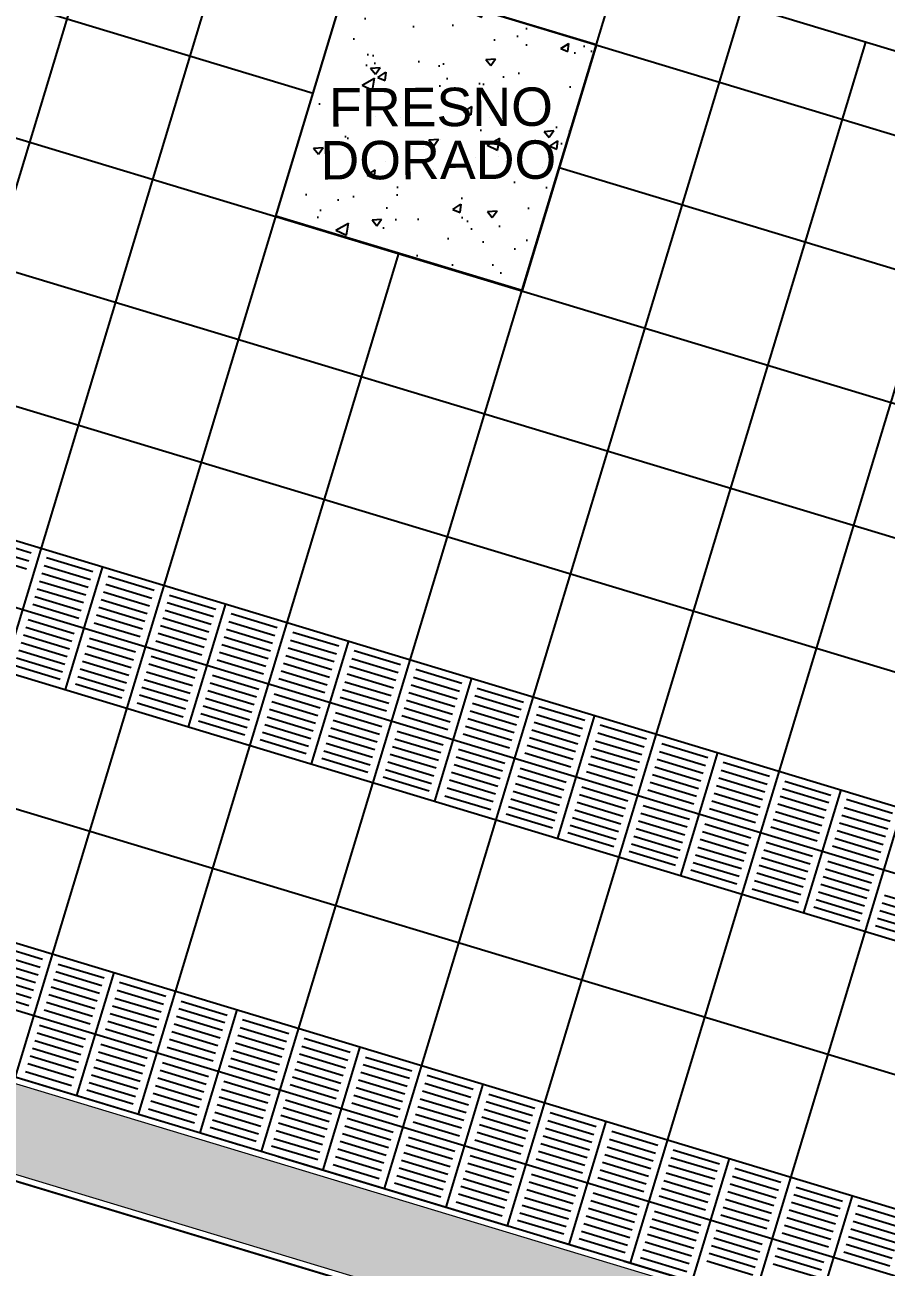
# Model space of a CAD drawing. Header units: inches. Extents: x -309 to 190, y -1585 to -1350.
# Drawn here: x -196.411 to -193.731, y -1378.239 to -1374.371 of the extents above; entities that cross this region are included whole.
import ezdxf
from ezdxf.lldxf.tags import DXFTag

# ---------------------------------------------------------------- set-up
doc = ezdxf.new("R2010")
doc.units = ezdxf.units.IN
doc.header["$MEASUREMENT"] = 0
doc.linetypes.add('CENTER2', pattern=[1.125, 0.75, -0.125, 0.125, -0.125])
doc.linetypes.add('HIDDEN', pattern=[0.375, 0.25, -0.125])
doc.layers.get('0').update_dxf_attribs({"color": 9, "linetype": 'CONTINUOUS'})
for name, color, linetype in [('10-TEXTO', 9, 'CONTINUOUS'), ('CIEGOS', 9, 'CONTINUOUS'), ('DET', 9, 'CONTINUOUS'), ('lm', 9, 'HIDDEN'), ('NO VIDENTES', 9, 'CONTINUOUS'), ('PROY', 9, 'HIDDEN2'), ('REVOQUE', 9, 'CONTINUOUS'), ('V2', 9, 'CONTINUOUS')]:
    doc.layers.add(name, color=color, linetype=linetype)
doc.layers.add('MURO 27', color=9, linetype='CONTINUOUS', lineweight=9)
doc.styles.add('ROMANS', font='arial.ttf')
tags = doc.linetypes.add('HIDDEN2', pattern=[0.1875, 0.125, -0.0625]).pattern_tags.tags
tags[6:7] = [DXFTag(74, 4), DXFTag(75, 0), DXFTag(340, '0'), DXFTag(46, 1.0), DXFTag(50, 0.0), DXFTag(44, 0.0), DXFTag(45, 0.0)]
tags[4:5] = [DXFTag(74, 4), DXFTag(75, 0), DXFTag(340, '0'), DXFTag(46, 1.0), DXFTag(50, 0.0), DXFTag(44, 0.0), DXFTag(45, 0.0)]

msp = doc.modelspace()

# ---------------------------------------------------------------- hatches: boundary and pattern name
at = {"layer": 'MURO 27'}
h = msp.add_hatch(color=256, dxfattribs=at)
h.paths.add_polyline_path([(-206.8918, -1375.3082), (-211.4118, -1375.3082), (-211.4118, -1375.5782), (-208.6918, -1375.5782), (-208.6918, -1379.1682), (-208.4218, -1379.1682), (-208.4218, -1375.5782), (-206.8918, -1375.5782)])
h.paths.add_polyline_path([(-204.0482, -1375.6497), (-204.3067, -1375.5715), (-204.5294, -1376.3082), (-206.1218, -1376.3082), (-206.1218, -1375.3082), (-206.6218, -1375.3082), (-206.6218, -1375.5782), (-206.3918, -1375.5782), (-206.3918, -1376.3082), (-206.6218, -1376.3082), (-206.6218, -1375.9682), (-206.8918, -1375.9682), (-206.8918, -1378.8982), (-207.5818, -1378.8982), (-207.5818, -1379.1682), (-206.8918, -1379.1682), (-206.8918, -1378.9882), (-206.6218, -1378.9882), (-206.6218, -1376.5782), (-204.329, -1376.5782)])
h.paths.add_polyline_path([(-203.7499, -1375.4578), (-203.8281, -1375.7163), (-192.2851, -1379.2072), (-192.2851, -1379.1382), (-192.2261, -1378.943)])
h.paths.add_polyline_path([(-191.707, -1379.0999), (-191.7851, -1379.3584), (-184.6557, -1381.5145), (-184.5775, -1381.2561)])
h.paths.add_polyline_path([(-184.2118, -1381.8667), (-184.4818, -1381.8667), (-184.4818, -1383.6882), (-184.2118, -1383.6882)])
h.paths.add_polyline_path([(-184.2118, -1383.8882), (-184.4818, -1383.8882), (-184.4818, -1389.5882), (-184.2118, -1389.5882)])
h.paths.add_polyline_path([(-184.2118, -1389.7882), (-184.4818, -1389.7882), (-184.4818, -1395.4882), (-184.2118, -1395.4882)])
h.paths.add_polyline_path([(-184.2118, -1395.6882), (-184.4818, -1395.6882), (-184.4818, -1398.7382), (-184.2118, -1398.7382)])
h.paths.add_polyline_path([(-184.2118, -1399.9782), (-184.4818, -1399.9782), (-184.4818, -1401.2382), (-184.2118, -1401.2382)])
h.paths.add_polyline_path([(-184.2118, -1413.5382), (-184.4818, -1413.5382), (-184.4818, -1419.1182), (-184.2118, -1419.1182)])
h.paths.add_polyline_path([(-184.2118, -1410.6582), (-184.4818, -1410.6582), (-184.4818, -1410.8982), (-184.2118, -1410.8982)])
h.paths.add_polyline_path([(-199.2985, -1419.1182), (-206.0818, -1419.1182), (-206.0818, -1419.3882), (-199.2985, -1419.3882)])
h.paths.add_polyline_path([(-207.1218, -1419.1182), (-234.1018, -1419.1182), (-234.1018, -1419.3882), (-207.1218, -1419.3882)])
h.paths.add_polyline_path([(-192.0152, -1419.1182), (-198.7985, -1419.1182), (-198.7985, -1419.3882), (-192.0152, -1419.3882)])
h.paths.add_polyline_path([(-184.7118, -1419.1182), (-191.5152, -1419.1182), (-191.5152, -1419.3882), (-184.7118, -1419.3882)])
h.paths.add_polyline_path([(-234.3318, -1413.5382), (-234.6018, -1413.5382), (-234.6018, -1419.1182), (-234.3318, -1419.1182)])
h.paths.add_polyline_path([(-234.3318, -1407.6382), (-234.6018, -1407.6382), (-234.6018, -1413.0382), (-234.3318, -1413.0382)])
h.paths.add_polyline_path([(-234.3318, -1401.7382), (-234.6018, -1401.7382), (-234.6018, -1407.1382), (-234.3318, -1407.1382)])
h.paths.add_polyline_path([(-234.3318, -1398.0282), (-234.6018, -1398.0282), (-234.6018, -1401.2382), (-234.3318, -1401.2382)])
h.paths.add_polyline_path([(-234.3318, -1384.0382), (-234.6018, -1384.0382), (-234.6018, -1389.4382), (-234.3318, -1389.4382)])
h.paths.add_polyline_path([(-234.3318, -1389.9382), (-234.6018, -1389.9382), (-234.6018, -1395.3382), (-234.3318, -1395.3382)])
h.paths.add_polyline_path([(-234.3318, -1379.3782), (-234.6018, -1379.3782), (-234.6018, -1382.0482), (-234.3318, -1382.0482)])
h.paths.add_polyline_path([(-234.3318, -1382.5882), (-234.6018, -1382.5882), (-234.6018, -1383.5382), (-234.3318, -1383.5382)])
h.paths.add_polyline_path([(-206.6218, -1389.9382), (-206.8918, -1389.9382), (-206.8918, -1395.3382), (-206.6218, -1395.3382)])
h.paths.add_polyline_path([(-206.6218, -1384.0382), (-206.8918, -1384.0382), (-206.8918, -1389.4382), (-206.6218, -1389.4382)])
h.paths.add_polyline_path([(-206.6218, -1379.4882), (-206.8918, -1379.4882), (-206.8918, -1383.5382), (-206.6218, -1383.5382)])
h.paths.add_polyline_path([(-206.6218, -1398.0282), (-206.8918, -1398.0282), (-206.8918, -1401.2382), (-206.6218, -1401.2382)])
h.paths.add_polyline_path([(-206.6218, -1401.7382), (-206.8918, -1401.7382), (-206.8918, -1407.1382), (-206.6218, -1407.1382)])
h.paths.add_polyline_path([(-206.6218, -1407.6382), (-206.8918, -1407.6382), (-206.8918, -1407.7482), (-206.6218, -1407.7482)])
at = {"layer": 'PROY'}
h = msp.add_hatch(dxfattribs=at)
h.set_pattern_fill('AR-CONC', color=256, scale=0.04, angle=-16.8267, style=0)
h.set_pattern_definition([(33.17326, (-100.2842, -1593.98397), (0.26735397, -0.10707874), [0.03, -0.33]), (338.17326, (-100.2842, -1593.98397), (0.03397317, 0.30406087), [0.024, -0.264]), (83.6247, (-100.2619, -1593.9929), (0.30132713, 0.19698213), [0.02549608, -0.28045684]), (29.35746, (-100.26103, -1593.9074), (0.389453, -0.1869504), [0.045, -0.495]), (79.8089, (-100.22858, -1593.92297), (0.4706522, 0.2647386), [0.0382441, -0.4206855]), (334.35742, (-100.26103, -1593.9074), (0.4706522, 0.2647386), [0.036, -0.396]), (4.17326, (-100.22853, -1593.93812), (0.18192024, -0.22326895), [0.03, -0.33]), (309.17326, (-100.22853, -1593.93812), (0.17712524, 0.2494671), [0.024, -0.264]), (54.6247, (-100.21337, -1593.95672), (0.35904548, 0.02619816), [0.02549608, -0.28045684]), (20.673256, (-100.28419, -1593.98397), (0.04320195, 0.126048325), [0, -0.2608, 0, -0.268, 0, -0.265]), (350.673256, (-100.28419, -1593.98397), (0.14639193, 0.12054871), [0, -0.1528, 0, -0.2548, 0, -0.101]), (310.673256, (-100.36957, -1593.95815), (0.20177496, -0.07044774), [0, -0.1, 0, -0.312, 0, -0.414]), (300.67326, (-100.40786, -1593.94657), (0.234878, -0.0292004), [0, -0.13, 0, -0.2072, 0, -0.294])])
h.paths.add_polyline_path([(-195.3987, -1374.2016), (-195.6303, -1374.9673), (-194.8645, -1375.1989), (-194.6329, -1374.4331)])

# ---------------------------------------------------------------- linework, layer by layer
msp.add_lwpolyline([(-193.8725, -1378.748), (-196.4569, -1377.9664), (-196.7174, -1378.8279), (-194.1331, -1379.6095)], close=True)
at = {"layer": 'CIEGOS'}
for points in [[(-204.0052, -1373.6882), (-171.8211, -1383.4215)], [(-204.0644, -1374.0882), (-172.0635, -1383.7661)], [(-204.1827, -1374.8882), (-172.5483, -1384.4553)]]:
    msp.add_lwpolyline(points, dxfattribs=at)
at = {"layer": 'DET'}
for points in [[(-203.7094, -1371.6882), (-170.6093, -1381.6985)], [(-203.7685, -1372.0882), (-195.5145, -1374.5844)], [(-203.8277, -1372.4882), (-171.094, -1382.3877)], [(-203.8883, -1372.8882), (-171.336, -1382.7329)], [(-203.946, -1373.2882), (-171.5788, -1383.0769)], [(-197.2065, -1377.4158), (-196.092, -1373.7307)], [(-196.8237, -1377.5316), (-195.7092, -1373.8465)], [(-204.0348, -1373.8882), (-171.9423, -1383.5938)], [(-196.4408, -1377.6474), (-195.3263, -1373.9623)], [(-195.675, -1377.879), (-194.5606, -1374.1938)], [(-195.2922, -1377.9948), (-194.1777, -1374.3096)], [(-194.9093, -1378.1106), (-193.7948, -1374.4254)], [(-204.1235, -1374.4882), (-172.3059, -1384.1107)], [(-194.5264, -1378.2264), (-193.4119, -1374.5412)], [(-194.1436, -1378.3422), (-193.0291, -1374.657)], [(-194.7487, -1374.816), (-190.5371, -1376.0897)], [(-204.2123, -1375.0882), (-172.6803, -1384.6243)], [(-196.0579, -1377.7632), (-195.2474, -1375.0831)], [(-196.2849, -1376.4409), (-196.1691, -1376.058)], [(-195.902, -1376.5567), (-195.7862, -1376.1738)], [(-195.5191, -1376.6725), (-195.4033, -1376.2896)], [(-195.1362, -1376.7883), (-195.0204, -1376.4054)], [(-194.7534, -1376.9041), (-194.6376, -1376.5212)], [(-194.3705, -1377.0199), (-194.2547, -1376.637)], [(-193.9876, -1377.1357), (-193.8718, -1376.7528)], [(-196.2494, -1377.7053), (-196.1336, -1377.3224)], [(-195.8665, -1377.8211), (-195.7507, -1377.4382)], [(-195.4836, -1377.9369), (-195.3678, -1377.554)], [(-195.1007, -1378.0527), (-194.9849, -1377.6698)], [(-194.7179, -1378.1685), (-194.6021, -1377.7856)], [(-194.335, -1378.2843), (-194.2192, -1377.9014)], [(-193.9521, -1378.4001), (-193.8363, -1378.0172)]]:
    msp.add_lwpolyline(points, dxfattribs=at)
at = {"layer": 'lm', "linetype": 'CENTER2'}
msp.add_lwpolyline([(-206.3913, -1374.6381), (-171.2368, -1385.2698)], dxfattribs=at)
at = {"layer": 'MURO 27'}
for points in [[(-206.6218, -1375.3082), (-206.1218, -1375.3082), (-206.1218, -1376.3082), (-204.5294, -1376.3082), (-204.2285, -1375.3131), (-184.5775, -1381.2561)], [(-206.6218, -1376.5782), (-204.329, -1376.5782), (-204.0482, -1375.6497), (-184.6557, -1381.5145)]]:
    msp.add_lwpolyline(points, dxfattribs=at)
at = {"layer": 'NO VIDENTES'}
for p, q in [((-196.5425, -1375.9973), (-196.3989, -1376.0407)), ((-196.3917, -1376.0168), (-196.5352, -1375.9734)), ((-196.5497, -1376.0213), (-196.4061, -1376.0647)), ((-196.2002, -1376.0747), (-196.3438, -1376.0313)), ((-196.351, -1376.0552), (-196.2075, -1376.0986)), ((-196.3655, -1376.1031), (-196.2219, -1376.1465)), ((-196.3583, -1376.0791), (-196.2147, -1376.1226)), ((-196.1596, -1376.1131), (-196.016, -1376.1565)), ((-196.0088, -1376.1326), (-196.1524, -1376.0892)), ((-196.38, -1376.1509), (-196.2364, -1376.1944)), ((-196.3728, -1376.127), (-196.2292, -1376.1704)), ((-196.1668, -1376.137), (-196.0233, -1376.1805)), ((-195.9609, -1376.1471), (-195.8174, -1376.1905)), ((-196.3872, -1376.1749), (-196.2436, -1376.2183)), ((-196.1813, -1376.1849), (-196.0377, -1376.2283)), ((-196.1741, -1376.161), (-196.0305, -1376.2044)), ((-195.8246, -1376.2144), (-195.9682, -1376.171)), ((-196.4017, -1376.2227), (-196.2581, -1376.2661)), ((-196.1958, -1376.2328), (-196.0522, -1376.2762)), ((-196.1886, -1376.2088), (-196.045, -1376.2523)), ((-195.8391, -1376.2623), (-195.9826, -1376.2189)), ((-195.8318, -1376.2384), (-195.9754, -1376.1949)), ((-195.7767, -1376.2289), (-195.6332, -1376.2723)), ((-195.6259, -1376.2484), (-195.7695, -1376.205)), ((-196.4162, -1376.2706), (-196.2726, -1376.314)), ((-196.4089, -1376.2467), (-196.2654, -1376.2901)), ((-195.8535, -1376.3101), (-195.9971, -1376.2667)), ((-195.8463, -1376.2862), (-195.9899, -1376.2428)), ((-195.784, -1376.2528), (-195.6404, -1376.2963)), ((-195.4345, -1376.3063), (-195.5781, -1376.2629)), ((-196.4234, -1376.2945), (-196.2798, -1376.3379)), ((-196.2175, -1376.3046), (-196.0739, -1376.348)), ((-196.2103, -1376.2806), (-196.0667, -1376.324)), ((-195.8608, -1376.3341), (-196.0044, -1376.2907)), ((-195.7984, -1376.3007), (-195.6549, -1376.3441)), ((-195.7912, -1376.2768), (-195.6476, -1376.3202)), ((-195.5853, -1376.2868), (-195.4417, -1376.3302)), ((-196.4379, -1376.3424), (-196.2943, -1376.3858)), ((-196.4306, -1376.3184), (-196.2871, -1376.3619)), ((-196.2247, -1376.3285), (-196.0812, -1376.3719)), ((-195.8752, -1376.3819), (-196.0188, -1376.3385)), ((-195.8129, -1376.3486), (-195.6693, -1376.392)), ((-195.8057, -1376.3246), (-195.6621, -1376.368)), ((-195.5998, -1376.3347), (-195.4562, -1376.3781)), ((-195.5925, -1376.3107), (-195.449, -1376.3542)), ((-195.3939, -1376.3447), (-195.2503, -1376.3881)), ((-195.243, -1376.3642), (-195.3866, -1376.3208)), ((-196.3015, -1376.4097), (-196.4451, -1376.3663)), ((-196.2392, -1376.3763), (-196.0956, -1376.4198)), ((-196.232, -1376.3524), (-196.0884, -1376.3958)), ((-195.8897, -1376.4298), (-196.0333, -1376.3864)), ((-195.8825, -1376.4059), (-196.0261, -1376.3624)), ((-195.6142, -1376.3825), (-195.4707, -1376.4259)), ((-195.607, -1376.3586), (-195.4634, -1376.402)), ((-195.4011, -1376.3686), (-195.2575, -1376.412)), ((-195.0516, -1376.4221), (-195.1952, -1376.3787)), ((-196.1101, -1376.4676), (-196.2537, -1376.4242)), ((-196.2464, -1376.4003), (-196.1029, -1376.4437)), ((-195.897, -1376.4537), (-196.0405, -1376.4103)), ((-195.8346, -1376.4203), (-195.691, -1376.4638)), ((-195.8274, -1376.3964), (-195.6838, -1376.4398)), ((-195.6215, -1376.4064), (-195.4779, -1376.4499)), ((-195.4156, -1376.4165), (-195.272, -1376.4599)), ((-195.4083, -1376.3926), (-195.2648, -1376.436)), ((-195.2097, -1376.4265), (-195.0661, -1376.4699)), ((-195.2024, -1376.4026), (-195.0588, -1376.446)), ((-195.9114, -1376.5016), (-196.055, -1376.4582)), ((-195.9042, -1376.4777), (-196.0478, -1376.4342)), ((-195.8419, -1376.4443), (-195.6983, -1376.4877)), ((-195.636, -1376.4543), (-195.4924, -1376.4977)), ((-195.43, -1376.4643), (-195.2865, -1376.5078)), ((-195.4228, -1376.4404), (-195.2792, -1376.4838)), ((-195.2169, -1376.4505), (-195.0733, -1376.4939)), ((-194.8674, -1376.5039), (-195.011, -1376.4605)), ((-195.0037, -1376.4366), (-194.8602, -1376.48)), ((-196.0622, -1376.4821), (-195.9187, -1376.5255)), ((-195.8563, -1376.4921), (-195.7128, -1376.5356)), ((-195.8491, -1376.4682), (-195.7055, -1376.5116)), ((-195.6504, -1376.5022), (-195.5068, -1376.5456)), ((-195.6432, -1376.4782), (-195.4996, -1376.5217)), ((-195.2314, -1376.4983), (-195.0878, -1376.5417)), ((-195.2241, -1376.4744), (-195.0806, -1376.5178)), ((-194.8746, -1376.5278), (-195.0182, -1376.4844)), ((-194.6687, -1376.5379), (-194.8123, -1376.4945)), ((-195.7272, -1376.5834), (-195.8708, -1376.54)), ((-195.8636, -1376.5161), (-195.72, -1376.5595)), ((-195.6577, -1376.5261), (-195.5141, -1376.5695)), ((-195.4518, -1376.5361), (-195.3082, -1376.5796)), ((-195.4445, -1376.5122), (-195.3009, -1376.5556)), ((-195.2386, -1376.5222), (-195.095, -1376.5657)), ((-194.8891, -1376.5757), (-195.0327, -1376.5323)), ((-194.8819, -1376.5518), (-195.0255, -1376.5083)), ((-194.8268, -1376.5423), (-194.6832, -1376.5857)), ((-194.8195, -1376.5184), (-194.676, -1376.5618)), ((-195.6721, -1376.574), (-195.5286, -1376.6174)), ((-195.6649, -1376.55), (-195.5213, -1376.5934)), ((-195.459, -1376.5601), (-195.3154, -1376.6035)), ((-195.2531, -1376.5701), (-195.1095, -1376.6135)), ((-194.9036, -1376.6236), (-195.0472, -1376.5801)), ((-194.8964, -1376.5996), (-195.0399, -1376.5562)), ((-194.834, -1376.5662), (-194.6904, -1376.6097)), ((-194.6281, -1376.5763), (-194.4845, -1376.6197)), ((-194.4773, -1376.5958), (-194.6209, -1376.5523)), ((-195.5358, -1376.6413), (-195.6794, -1376.5979)), ((-195.4735, -1376.6079), (-195.3299, -1376.6513)), ((-195.4662, -1376.584), (-195.3226, -1376.6274)), ((-195.2676, -1376.618), (-195.124, -1376.6614)), ((-195.2603, -1376.594), (-195.1167, -1376.6375)), ((-194.8485, -1376.6141), (-194.7049, -1376.6575)), ((-194.8413, -1376.5902), (-194.6977, -1376.6336)), ((-194.6353, -1376.6002), (-194.4918, -1376.6436)), ((-194.2859, -1376.6537), (-194.4294, -1376.6102)), ((-195.3444, -1376.6992), (-195.4879, -1376.6558)), ((-195.4807, -1376.6319), (-195.3371, -1376.6753)), ((-195.2748, -1376.6419), (-195.1312, -1376.6853)), ((-194.9253, -1376.6953), (-195.0689, -1376.6519)), ((-194.9181, -1376.6714), (-195.0616, -1376.628)), ((-194.8557, -1376.638), (-194.7122, -1376.6815)), ((-194.6498, -1376.6481), (-194.5062, -1376.6915)), ((-194.6426, -1376.6241), (-194.499, -1376.6676)), ((-194.4439, -1376.6581), (-194.3003, -1376.7015)), ((-194.4367, -1376.6342), (-194.2931, -1376.6776)), ((-195.2893, -1376.6897), (-195.1457, -1376.7332)), ((-195.282, -1376.6658), (-195.1384, -1376.7092)), ((-194.9325, -1376.7193), (-195.0761, -1376.6759)), ((-194.8702, -1376.6859), (-194.7266, -1376.7293)), ((-194.6643, -1376.6959), (-194.5207, -1376.7393)), ((-194.6571, -1376.672), (-194.5135, -1376.7154)), ((-194.4511, -1376.682), (-194.3076, -1376.7255)), ((-194.2452, -1376.6921), (-194.1017, -1376.7355)), ((-194.0944, -1376.7116), (-194.238, -1376.6681)), ((-195.1529, -1376.7571), (-195.2965, -1376.7137)), ((-194.947, -1376.7671), (-195.0906, -1376.7237)), ((-194.9398, -1376.7432), (-195.0834, -1376.6998)), ((-194.8847, -1376.7338), (-194.7411, -1376.7772)), ((-194.8774, -1376.7098), (-194.7339, -1376.7532)), ((-194.4656, -1376.7299), (-194.322, -1376.7733)), ((-194.4584, -1376.706), (-194.3148, -1376.7494)), ((-194.2525, -1376.716), (-194.1089, -1376.7594)), ((-194.0466, -1376.726), (-193.903, -1376.7695)), ((-195.1051, -1376.7716), (-194.9615, -1376.815)), ((-194.9542, -1376.7911), (-195.0978, -1376.7476)), ((-194.8919, -1376.7577), (-194.7483, -1376.8011)), ((-194.686, -1376.7677), (-194.5424, -1376.8111)), ((-194.6788, -1376.7438), (-194.5352, -1376.7872)), ((-194.4729, -1376.7538), (-194.3293, -1376.7972)), ((-194.2669, -1376.7639), (-194.1234, -1376.8073)), ((-194.2597, -1376.7399), (-194.1161, -1376.7834)), ((-193.9175, -1376.8173), (-194.061, -1376.7739)), ((-193.9102, -1376.7934), (-194.0538, -1376.75)), ((-194.9064, -1376.8055), (-194.7628, -1376.849)), ((-194.8992, -1376.7816), (-194.7556, -1376.825)), ((-194.6932, -1376.7916), (-194.5497, -1376.8351)), ((-194.4873, -1376.8017), (-194.3438, -1376.8451)), ((-194.2814, -1376.8117), (-194.1378, -1376.8551)), ((-194.2742, -1376.7878), (-194.1306, -1376.8312)), ((-193.9247, -1376.8412), (-194.0683, -1376.7978)), ((-193.8624, -1376.8079), (-193.7188, -1376.8513)), ((-193.7115, -1376.8274), (-193.8551, -1376.7839)), ((-194.77, -1376.8729), (-194.9136, -1376.8295)), ((-194.7077, -1376.8395), (-194.5641, -1376.8829)), ((-194.7005, -1376.8156), (-194.5569, -1376.859)), ((-194.5018, -1376.8495), (-194.3582, -1376.893)), ((-194.4946, -1376.8256), (-194.351, -1376.869)), ((-193.9392, -1376.8891), (-194.0827, -1376.8457)), ((-193.9319, -1376.8652), (-194.0755, -1376.8218)), ((-193.8696, -1376.8318), (-193.726, -1376.8752)), ((-194.5786, -1376.9308), (-194.7222, -1376.8874)), ((-194.715, -1376.8634), (-194.5714, -1376.9069)), ((-194.509, -1376.8735), (-194.3655, -1376.9169)), ((-194.3031, -1376.8835), (-194.1596, -1376.9269)), ((-194.2959, -1376.8596), (-194.1523, -1376.903)), ((-193.9464, -1376.913), (-194.09, -1376.8696)), ((-193.8841, -1376.8797), (-193.7405, -1376.9231)), ((-193.8768, -1376.8557), (-193.7333, -1376.8991)), ((-194.5235, -1376.9213), (-194.3799, -1376.9648)), ((-194.5163, -1376.8974), (-194.3727, -1376.9408)), ((-194.3104, -1376.9074), (-194.1668, -1376.9509)), ((-193.9609, -1376.9609), (-194.1045, -1376.9175)), ((-193.8985, -1376.9275), (-193.755, -1376.9709)), ((-193.8913, -1376.9036), (-193.7477, -1376.947)), ((-194.3872, -1376.9887), (-194.5308, -1376.9453)), ((-194.3248, -1376.9553), (-194.1813, -1376.9987)), ((-194.3176, -1376.9314), (-194.174, -1376.9748)), ((-193.9754, -1377.0088), (-194.1189, -1376.9653)), ((-193.9681, -1376.9848), (-194.1117, -1376.9414)), ((-194.1957, -1377.0466), (-194.3393, -1377.0032)), ((-194.3321, -1376.9792), (-194.1885, -1377.0226)), ((-193.9826, -1377.0327), (-194.1262, -1376.9893)), ((-193.9203, -1376.9993), (-193.7767, -1377.0427)), ((-193.913, -1376.9754), (-193.7694, -1377.0188)), ((-193.9971, -1377.0805), (-194.1406, -1377.0371)), ((-193.9898, -1377.0566), (-194.1334, -1377.0132)), ((-193.9275, -1377.0232), (-193.7839, -1377.0667)), ((-194.1479, -1377.0611), (-194.0043, -1377.1045)), ((-193.942, -1377.0711), (-193.7984, -1377.1145)), ((-193.9347, -1377.0472), (-193.7912, -1377.0906)), ((-193.7361, -1377.0811), (-193.5925, -1377.1245)), ((-193.8129, -1377.1624), (-193.9564, -1377.1189)), ((-193.9492, -1377.095), (-193.8056, -1377.1384)), ((-193.7433, -1377.1051), (-193.5997, -1377.1485)), ((-193.7578, -1377.1529), (-193.6142, -1377.1963)), ((-193.7505, -1377.129), (-193.607, -1377.1724)), ((-193.6214, -1377.2203), (-193.765, -1377.1768)), ((-196.3562, -1377.2812), (-196.4997, -1377.2378)), ((-196.507, -1377.2617), (-196.3634, -1377.3052)), ((-196.5215, -1377.3096), (-196.3779, -1377.353)), ((-196.5142, -1377.2857), (-196.3706, -1377.3291)), ((-196.3083, -1377.2957), (-196.1647, -1377.3391)), ((-196.5287, -1377.3335), (-196.3851, -1377.3769)), ((-196.1792, -1377.387), (-196.3228, -1377.3436)), ((-196.172, -1377.3631), (-196.3155, -1377.3196)), ((-195.9733, -1377.397), (-196.1169, -1377.3536)), ((-196.5432, -1377.3814), (-196.3996, -1377.4248)), ((-196.5359, -1377.3575), (-196.3923, -1377.4009)), ((-196.1937, -1377.4348), (-196.3373, -1377.3914)), ((-196.1864, -1377.4109), (-196.33, -1377.3675)), ((-196.1241, -1377.3775), (-195.9805, -1377.4209)), ((-196.2009, -1377.4588), (-196.3445, -1377.4153)), ((-196.1386, -1377.4254), (-195.995, -1377.4688)), ((-196.1313, -1377.4015), (-195.9878, -1377.4449)), ((-195.9254, -1377.4115), (-195.7819, -1377.4549)), ((-196.2081, -1377.4827), (-196.3517, -1377.4393)), ((-196.1458, -1377.4493), (-196.0022, -1377.4927)), ((-195.7963, -1377.5028), (-195.9399, -1377.4594)), ((-195.7891, -1377.4788), (-195.9327, -1377.4354)), ((-195.5904, -1377.5128), (-195.734, -1377.4694)), ((-196.2226, -1377.5306), (-196.3662, -1377.4871)), ((-196.1603, -1377.4972), (-196.0167, -1377.5406)), ((-196.1531, -1377.4732), (-196.0095, -1377.5167)), ((-195.8108, -1377.5506), (-195.9544, -1377.5072)), ((-195.8036, -1377.5267), (-195.9471, -1377.4833)), ((-195.7412, -1377.4933), (-195.5977, -1377.5367)), ((-196.2371, -1377.5784), (-196.3807, -1377.535)), ((-196.2299, -1377.5545), (-196.3734, -1377.5111)), ((-196.1748, -1377.545), (-196.0312, -1377.5885)), ((-195.818, -1377.5746), (-195.9616, -1377.5311)), ((-195.7557, -1377.5412), (-195.6121, -1377.5846)), ((-195.7485, -1377.5172), (-195.6049, -1377.5607)), ((-195.399, -1377.5707), (-195.5426, -1377.5273)), ((-196.2516, -1377.6263), (-196.3951, -1377.5829)), ((-196.2443, -1377.6023), (-196.3879, -1377.5589)), ((-196.182, -1377.569), (-196.0384, -1377.6124)), ((-195.8253, -1377.5985), (-195.9689, -1377.5551)), ((-195.7629, -1377.5651), (-195.6194, -1377.6085)), ((-195.557, -1377.5751), (-195.4135, -1377.6186)), ((-195.5498, -1377.5512), (-195.4062, -1377.5946)), ((-195.3511, -1377.5852), (-195.2075, -1377.6286)), ((-196.2588, -1377.6502), (-196.4024, -1377.6068)), ((-196.1965, -1377.6168), (-196.0529, -1377.6602)), ((-196.1892, -1377.5929), (-196.0457, -1377.6363)), ((-195.8397, -1377.6464), (-195.9833, -1377.6029)), ((-195.7774, -1377.613), (-195.6338, -1377.6564)), ((-195.7702, -1377.589), (-195.6266, -1377.6325)), ((-195.5715, -1377.623), (-195.4279, -1377.6664)), ((-195.5643, -1377.5991), (-195.4207, -1377.6425)), ((-195.2148, -1377.6525), (-195.3584, -1377.6091)), ((-196.4096, -1377.6307), (-196.266, -1377.6741)), ((-196.2037, -1377.6408), (-196.0601, -1377.6842)), ((-195.8542, -1377.6942), (-195.9978, -1377.6508)), ((-195.847, -1377.6703), (-195.9906, -1377.6269)), ((-195.7919, -1377.6608), (-195.6483, -1377.7042)), ((-195.5787, -1377.6469), (-195.4352, -1377.6904)), ((-195.2293, -1377.7004), (-195.3728, -1377.657)), ((-195.222, -1377.6765), (-195.3656, -1377.633)), ((-195.0161, -1377.6865), (-195.1597, -1377.6431)), ((-196.0746, -1377.732), (-196.2182, -1377.6886)), ((-196.2109, -1377.6647), (-196.0674, -1377.7081)), ((-195.8687, -1377.7421), (-196.0123, -1377.6986)), ((-195.8615, -1377.7181), (-196.005, -1377.6747)), ((-195.7991, -1377.6848), (-195.6555, -1377.7282)), ((-195.586, -1377.6709), (-195.4424, -1377.7143)), ((-195.2365, -1377.7243), (-195.3801, -1377.6809)), ((-195.1742, -1377.6909), (-195.0306, -1377.7344)), ((-195.1669, -1377.667), (-195.0233, -1377.7104)), ((-194.9682, -1377.701), (-194.8247, -1377.7444)), ((-195.8759, -1377.766), (-196.0195, -1377.7226)), ((-195.8136, -1377.7326), (-195.67, -1377.776)), ((-195.8064, -1377.7087), (-195.6628, -1377.7521)), ((-195.6005, -1377.7187), (-195.4569, -1377.7621)), ((-195.251, -1377.7722), (-195.3945, -1377.7288)), ((-195.2437, -1377.7482), (-195.3873, -1377.7048)), ((-195.1886, -1377.7388), (-195.0451, -1377.7822)), ((-195.1814, -1377.7149), (-195.0378, -1377.7583)), ((-194.8319, -1377.7683), (-194.9755, -1377.7249)), ((-196.0267, -1377.7465), (-195.8832, -1377.7899)), ((-195.8281, -1377.7805), (-195.6845, -1377.8239)), ((-195.8208, -1377.7565), (-195.6773, -1377.8)), ((-195.6149, -1377.7666), (-195.4713, -1377.81)), ((-195.6077, -1377.7427), (-195.4641, -1377.7861)), ((-195.2654, -1377.82), (-195.409, -1377.7766)), ((-195.1959, -1377.7627), (-195.0523, -1377.8061)), ((-194.8464, -1377.8162), (-194.99, -1377.7728)), ((-194.8391, -1377.7923), (-194.9827, -1377.7488)), ((-194.6332, -1377.8023), (-194.7768, -1377.7589)), ((-195.6917, -1377.8478), (-195.8353, -1377.8044)), ((-195.6294, -1377.8144), (-195.4858, -1377.8579)), ((-195.6222, -1377.7905), (-195.4786, -1377.8339)), ((-195.2727, -1377.844), (-195.4163, -1377.8005)), ((-195.2031, -1377.7867), (-195.0595, -1377.8301)), ((-194.8536, -1377.8401), (-194.9972, -1377.7967)), ((-194.7913, -1377.8067), (-194.6477, -1377.8501)), ((-194.784, -1377.7828), (-194.6405, -1377.8262)), ((-194.4418, -1377.8602), (-194.5854, -1377.8168)), ((-195.6366, -1377.8384), (-195.4931, -1377.8818)), ((-195.2872, -1377.8918), (-195.4307, -1377.8484)), ((-195.2799, -1377.8679), (-195.4235, -1377.8245)), ((-195.2176, -1377.8345), (-195.074, -1377.8779)), ((-194.8681, -1377.888), (-195.0117, -1377.8445)), ((-194.8609, -1377.864), (-195.0044, -1377.8206)), ((-194.8058, -1377.8546), (-194.6622, -1377.898)), ((-194.7985, -1377.8307), (-194.6549, -1377.8741)), ((-194.5926, -1377.8407), (-194.449, -1377.8841)), ((-195.5003, -1377.9057), (-195.6439, -1377.8623)), ((-195.3016, -1377.9397), (-195.4452, -1377.8963)), ((-195.2944, -1377.9158), (-195.438, -1377.8723)), ((-195.2321, -1377.8824), (-195.0885, -1377.9258)), ((-195.2248, -1377.8584), (-195.0812, -1377.9019)), ((-194.8826, -1377.9358), (-195.0261, -1377.8924)), ((-194.813, -1377.8785), (-194.6694, -1377.9219)), ((-194.6071, -1377.8886), (-194.4635, -1377.932)), ((-194.5998, -1377.8646), (-194.4563, -1377.908)), ((-194.3939, -1377.8747), (-194.2504, -1377.9181)), ((-195.4524, -1377.9202), (-195.3089, -1377.9636)), ((-195.2465, -1377.9302), (-195.103, -1377.9737)), ((-195.2393, -1377.9063), (-195.0957, -1377.9497)), ((-194.8898, -1377.9598), (-195.0334, -1377.9163)), ((-194.8202, -1377.9024), (-194.6767, -1377.9459)), ((-194.6143, -1377.9125), (-194.4707, -1377.9559)), ((-194.2648, -1377.9659), (-194.4084, -1377.9225)), ((-194.2576, -1377.942), (-194.4012, -1377.8986)), ((-194.0589, -1377.976), (-194.2025, -1377.9326)), ((-195.2538, -1377.9542), (-195.1102, -1377.9976)), ((-194.9043, -1378.0076), (-195.0479, -1377.9642)), ((-194.897, -1377.9837), (-195.0406, -1377.9403)), ((-194.8347, -1377.9503), (-194.6911, -1377.9937)), ((-194.6288, -1377.9603), (-194.4852, -1378.0038)), ((-194.6216, -1377.9364), (-194.478, -1377.9798)), ((-194.2793, -1378.0138), (-194.4229, -1377.9704)), ((-194.2721, -1377.9899), (-194.4156, -1377.9464)), ((-194.2097, -1377.9565), (-194.0662, -1377.9999)), ((-195.1174, -1378.0215), (-195.261, -1377.9781)), ((-194.9188, -1378.0555), (-195.0623, -1378.0121)), ((-194.9115, -1378.0315), (-195.0551, -1377.9881)), ((-194.8492, -1377.9982), (-194.7056, -1378.0416)), ((-194.8419, -1377.9742), (-194.6984, -1378.0177)), ((-194.6433, -1378.0082), (-194.4997, -1378.0516)), ((-194.2865, -1378.0377), (-194.4301, -1377.9943)), ((-194.2242, -1378.0043), (-194.0806, -1378.0478)), ((-194.217, -1377.9804), (-194.0734, -1378.0238)), ((-194.0111, -1377.9904), (-193.8675, -1378.0339)), ((-195.0696, -1378.036), (-194.926, -1378.0794)), ((-194.8637, -1378.046), (-194.7201, -1378.0894)), ((-194.8564, -1378.0221), (-194.7128, -1378.0655)), ((-194.6505, -1378.0321), (-194.5069, -1378.0756)), ((-194.2938, -1378.0617), (-194.4374, -1378.0182)), ((-194.2314, -1378.0283), (-194.0879, -1378.0717)), ((-193.882, -1378.0817), (-194.0255, -1378.0383)), ((-193.8747, -1378.0578), (-194.0183, -1378.0144)), ((-193.676, -1378.0918), (-193.8196, -1378.0483)), ((-194.8709, -1378.07), (-194.7273, -1378.1134)), ((-194.665, -1378.08), (-194.5214, -1378.1234)), ((-194.6577, -1378.0561), (-194.5142, -1378.0995)), ((-194.3083, -1378.1095), (-194.4518, -1378.0661)), ((-194.2459, -1378.0761), (-194.1023, -1378.1196)), ((-194.2387, -1378.0522), (-194.0951, -1378.0956)), ((-193.8964, -1378.1296), (-194.04, -1378.0862)), ((-193.8892, -1378.1057), (-194.0328, -1378.0622)), ((-193.8269, -1378.0723), (-193.6833, -1378.1157)), ((-194.7346, -1378.1373), (-194.8781, -1378.0939)), ((-194.6795, -1378.1278), (-194.5359, -1378.1713)), ((-194.6722, -1378.1039), (-194.5286, -1378.1473)), ((-194.3227, -1378.1574), (-194.4663, -1378.114)), ((-194.3155, -1378.1334), (-194.4591, -1378.09)), ((-194.2604, -1378.124), (-194.1168, -1378.1674)), ((-193.9037, -1378.1535), (-194.0472, -1378.1101)), ((-193.8413, -1378.1201), (-193.6978, -1378.1636)), ((-193.8341, -1378.0962), (-193.6905, -1378.1396)), ((-194.5431, -1378.1952), (-194.6867, -1378.1518)), ((-194.3372, -1378.2052), (-194.4808, -1378.1618)), ((-194.33, -1378.1813), (-194.4735, -1378.1379)), ((-194.2676, -1378.1479), (-194.1241, -1378.1913)), ((-193.9109, -1378.1774), (-194.0545, -1378.134)), ((-193.8486, -1378.1441), (-193.705, -1378.1875)), ((-194.3444, -1378.2292), (-194.488, -1378.1857)), ((-194.2821, -1378.1958), (-194.1385, -1378.2392)), ((-194.2749, -1378.1719), (-194.1313, -1378.2153)), ((-193.9326, -1378.2492), (-194.0762, -1378.2058)), ((-193.9254, -1378.2253), (-194.069, -1378.1819)), ((-193.863, -1378.1919), (-193.7195, -1378.2353)), ((-193.8558, -1378.168), (-193.7122, -1378.2114)), ((-194.4953, -1378.2097), (-194.3517, -1378.2531)), ((-194.2893, -1378.2197), (-194.1458, -1378.2631)), ((-193.9399, -1378.2732), (-194.0834, -1378.2297))]:
    msp.add_line(p, q, dxfattribs=at)
at = {"layer": 'REVOQUE'}
for points in [[(-206.6018, -1375.2882), (-206.1018, -1375.2882), (-206.1018, -1376.2882), (-204.5443, -1376.2882), (-204.2418, -1375.2882), (-184.1918, -1381.3518)], [(-206.6018, -1376.5982), (-204.3142, -1376.5982), (-204.0349, -1375.6746), (-184.5018, -1381.5819)]]:
    msp.add_lwpolyline(points, dxfattribs=at)
at = {"layer": 'V2'}
msp.add_lwpolyline([(-272.5818, -1415.4082, 0.414214), (-264.7318, -1423.2582), (-172.7318, -1423.2582, 0.414214), (-164.8818, -1415.4082), (-164.8818, -1390.4819, 0.330583), (-171.8803, -1381.0537), (-202.5609, -1371.7743, 0.073558), (-204.8335, -1371.4382), (-264.7318, -1371.4382, 0.414214), (-272.5818, -1379.2882)], format="xyb", close=True, dxfattribs=at)
msp.add_lwpolyline([(-194.8645, -1375.1989), (-195.6303, -1374.9673), (-195.3987, -1374.2016), (-194.6329, -1374.4331)], close=True, dxfattribs=at)

# ---------------------------------------------------------------- texts
at = {"layer": '10-TEXTO', "style": 'ROMANS'}
for s, p in [('FRESNO', (-195.4648, -1374.6881)), ('DORADO', (-195.4915, -1374.853))]:
    msp.add_text(s, height=0.1197, rotation=0.191, dxfattribs=at).set_placement(p)

doc.saveas('drawing.dxf')
